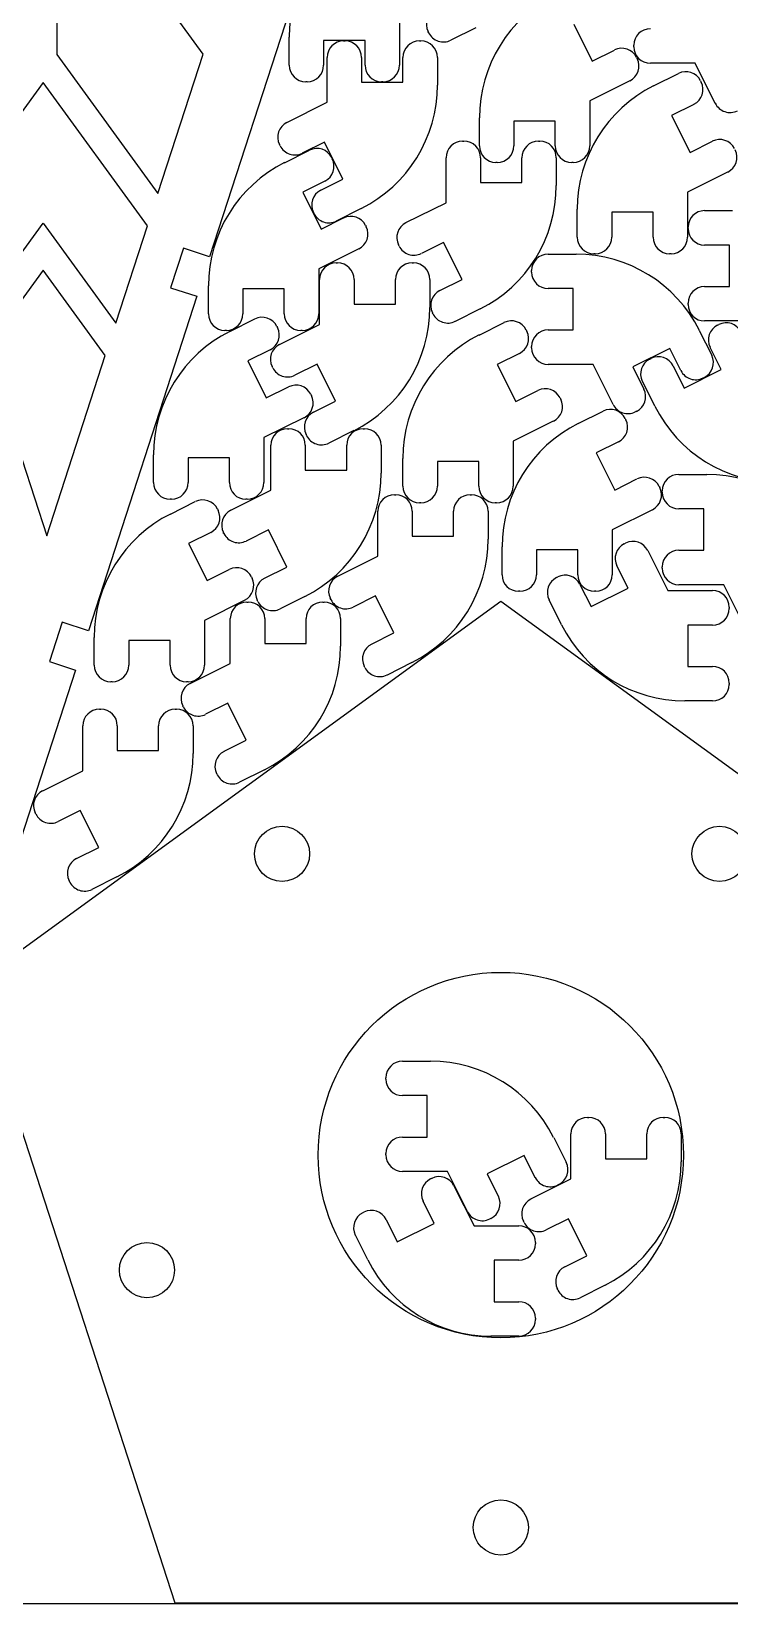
# Model space of a CAD drawing. Extents: x 0 to 580, y 0 to 430.
# Drawn here: x 444.2 to 494.8, y 0 to 114 of the extents above; entities that cross this region are included whole.
import ezdxf

# ---------------------------------------------------------------- set-up
doc = ezdxf.new("R2010")
doc.units = 0
doc.header["$MEASUREMENT"] = 0

msp = doc.modelspace()

# ---------------------------------------------------------------- linework, layer by layer
for p, q in [((446.03, 124.01), (446.03, 112.33)), ((456.63, 112.34), (448.15, 124.01)), ((464.99, 121.9), (457.11, 97.65)), ((470.88, 114.81), (470.88, 111.55)), ((476.41, 114.26), (474.61, 113.36)), ((483.52, 114.53), (484.86, 111.84)), ((462.88, 111.55), (462.88, 113.57)), ((468.38, 113.35), (465.38, 113.35)), ((465.38, 113.35), (465.38, 111.55)), ((466.83, 113.31), (466.93, 113.31)), ((468.38, 111.55), (468.38, 113.35)), ((472.33, 113.31), (472.43, 113.31)), ((473, 113.9), (472.95, 113.99)), ((487.88, 112.89), (487.88, 112.99)), ((446.03, 112.33), (453.35, 102.25)), ((453.35, 102.25), (456.63, 112.34)), ((465.63, 108.86), (465.63, 112.11)), ((468.13, 112.11), (468.13, 110.31)), ((471.13, 110.31), (471.13, 112.11)), ((473.63, 112.11), (473.63, 110.1)), ((484.86, 111.84), (486.47, 112.65)), ((488.08, 112.11), (488.12, 112.02)), ((492.34, 111.69), (489.08, 111.69)), ((489.31, 110.05), (491.12, 110.95)), ((493.79, 108.78), (492.34, 111.69)), ((445.03, 110.3), (437.83, 100.39)), ((452.59, 99.9), (445.03, 110.3)), ((464.18, 110.35), (464.08, 110.35)), ((468.13, 110.31), (471.13, 110.31)), ((469.68, 110.35), (469.58, 110.35)), ((487.59, 110.41), (484.68, 108.96)), ((492.73, 110.41), (492.77, 110.32)), ((462.71, 107.4), (465.63, 108.86)), ((484.68, 108.96), (484.68, 105.7)), ((492.23, 108.71), (490.62, 107.91)), ((476.68, 105.7), (476.68, 107.72)), ((482.18, 107.5), (479.18, 107.5)), ((479.18, 107.5), (479.18, 105.7)), ((482.18, 105.7), (482.18, 107.5)), ((490.62, 107.91), (491.97, 105.22)), ((475.46, 106.04), (475.56, 106.04)), ((480.96, 106.04), (481.06, 106.04)), ((491.97, 105.22), (493.58, 106.03)), ((462.22, 105.7), (462.18, 105.79)), ((462.55, 104.48), (464.35, 105.39)), ((465.44, 105.97), (463.83, 105.17)), ((466.78, 103.29), (465.44, 105.97)), ((465.96, 104.85), (466.01, 104.76)), ((474.26, 101.58), (474.26, 104.84)), ((476.76, 104.84), (476.76, 103.04)), ((477.98, 104.5), (477.88, 104.5)), ((479.76, 103.04), (479.76, 104.84)), ((482.26, 104.84), (482.26, 102.82)), ((483.48, 104.5), (483.38, 104.5)), ((494.69, 103.79), (491.78, 102.34)), ((465.47, 103.15), (463.86, 102.35)), ((465.17, 102.48), (466.78, 103.29)), ((476.76, 103.04), (479.76, 103.04)), ((463.86, 102.35), (465.2, 99.66)), ((471.35, 100.13), (474.26, 101.58)), ((491.78, 102.34), (491.78, 99.08)), ((464.68, 100.78), (464.64, 100.87)), ((465.2, 99.66), (466.81, 100.47)), ((468.1, 101.15), (466.29, 100.25)), ((483.78, 99.08), (483.78, 101.1)), ((489.28, 100.88), (486.28, 100.88)), ((486.28, 100.88), (486.28, 99.08)), ((489.28, 99.08), (489.28, 100.88)), ((493.02, 101), (495.04, 101)), ((440.12, 93.34), (445.03, 100.1)), ((445.03, 100.1), (450.3, 92.85)), ((450.3, 92.85), (452.59, 99.9)), ((468.42, 99.93), (468.47, 99.84)), ((491.82, 99.7), (491.82, 99.8)), ((455.21, 98.27), (454.28, 95.41)), ((457.11, 97.65), (455.21, 98.27)), ((467.93, 98.23), (465.02, 96.78)), ((470.86, 98.43), (470.81, 98.52)), ((474.08, 98.7), (472.47, 97.89)), ((475.42, 96.01), (474.08, 98.7)), ((494.82, 98.5), (493.02, 98.5)), ((494.82, 95.5), (494.82, 98.5)), ((466.29, 97.21), (466.39, 97.21)), ((471.79, 97.21), (471.89, 97.21)), ((481.67, 97.85), (483.69, 97.85)), ((485.08, 97.88), (484.98, 97.88)), ((490.58, 97.88), (490.48, 97.88)), ((445.03, 96.69), (440.88, 90.99)), ((449.53, 90.5), (445.03, 96.69)), ((465.02, 96.78), (465.02, 93.52)), ((465.09, 92.75), (465.09, 96.01)), ((467.59, 96.01), (467.59, 94.21)), ((470.59, 94.21), (470.59, 96.01)), ((473.09, 96.01), (473.09, 93.99)), ((473.81, 95.21), (475.42, 96.01)), ((480.47, 96.55), (480.47, 96.65)), ((456.19, 94.8), (448.31, 70.54)), ((454.28, 95.41), (456.19, 94.8)), ((457.02, 93.52), (457.02, 95.54)), ((462.52, 95.32), (459.52, 95.32)), ((459.52, 95.32), (459.52, 93.52)), ((462.52, 93.52), (462.52, 95.32)), ((483.47, 95.35), (481.67, 95.35)), ((483.47, 92.35), (483.47, 95.35)), ((493.02, 95.5), (494.82, 95.5)), ((467.59, 94.21), (470.59, 94.21)), ((473.32, 93.51), (473.27, 93.6)), ((476.73, 93.87), (474.93, 92.97)), ((491.82, 94.2), (491.82, 94.3)), ((458.57, 92.24), (460.38, 93.15)), ((461.99, 92.61), (462.03, 92.52)), ((462.18, 91.3), (465.09, 92.75)), ((476.66, 91.98), (478.47, 92.89)), ((480.08, 92.35), (480.12, 92.26)), ((481.67, 92.35), (483.47, 92.35)), ((496.27, 93), (493.02, 93)), ((493.96, 92.7), (494.05, 92.74)), ((458.32, 92.32), (458.22, 92.32)), ((463.82, 92.32), (463.72, 92.32)), ((492.63, 92.32), (493.54, 90.52)), ((440.88, 90.99), (445.29, 77.43)), ((445.29, 77.43), (449.53, 90.5)), ((461.49, 90.91), (459.88, 90.11)), ((459.88, 90.11), (461.22, 87.42)), ((479.59, 90.65), (477.98, 89.85)), ((480.47, 91.05), (480.47, 91.15)), ((490.5, 91.01), (487.81, 89.67)), ((489.04, 90.24), (489.13, 90.29)), ((491.3, 89.4), (490.5, 91.01)), ((494.22, 89.48), (493.42, 91.09)), ((461.69, 89.6), (461.64, 89.69)), ((464.91, 89.87), (463.3, 89.06)), ((466.25, 87.18), (464.91, 89.87)), ((477.98, 89.85), (479.32, 87.16)), ((484.93, 89.85), (481.67, 89.85)), ((486.38, 86.94), (484.93, 89.85)), ((487.81, 89.67), (488.62, 88.06)), ((490.74, 89.75), (491.54, 88.14)), ((491.54, 88.14), (494.22, 89.48)), ((461.22, 87.42), (462.83, 88.23)), ((479.32, 87.16), (480.93, 87.97)), ((489.4, 86.83), (488.5, 88.63)), ((493, 88.91), (492.91, 88.86)), ((464.44, 87.69), (464.49, 87.6)), ((464.64, 86.38), (466.25, 87.18)), ((482.54, 87.43), (482.58, 87.34)), ((463.95, 85.99), (461.04, 84.54)), ((482.04, 85.73), (479.13, 84.28)), ((483.85, 85.56), (485.65, 86.47)), ((487.26, 85.93), (487.31, 85.84)), ((488.08, 86.45), (487.99, 86.41)), ((461.04, 84.54), (461.04, 81.28)), ((462.75, 85.19), (462.85, 85.19)), ((464.15, 84.68), (464.1, 84.77)), ((467.56, 85.05), (465.76, 84.14)), ((468.25, 85.19), (468.35, 85.19)), ((453.04, 81.28), (453.04, 83.3)), ((461.55, 80.73), (461.55, 83.99)), ((464.05, 83.99), (464.05, 82.19)), ((467.05, 82.19), (467.05, 83.99)), ((469.55, 83.99), (469.55, 81.97)), ((479.13, 84.28), (479.13, 81.02)), ((486.77, 84.23), (485.16, 83.43)), ((485.16, 83.43), (486.5, 80.74)), ((458.54, 83.08), (455.54, 83.08)), ((455.54, 83.08), (455.54, 81.28)), ((458.54, 81.28), (458.54, 83.08)), ((464.05, 82.19), (467.05, 82.19)), ((471.13, 81.02), (471.13, 83.04)), ((476.63, 82.82), (473.63, 82.82)), ((473.63, 82.82), (473.63, 81.02)), ((476.63, 81.02), (476.63, 82.82)), ((486.5, 80.74), (488.11, 81.55)), ((489.72, 81.01), (489.77, 80.92)), ((491.15, 81.88), (493.17, 81.88)), ((454.34, 80.08), (454.24, 80.08)), ((454.27, 79), (456.07, 79.9)), ((458.64, 79.28), (461.55, 80.73)), ((459.84, 80.08), (459.74, 80.08)), ((470.51, 80.4), (470.61, 80.4)), ((472.43, 79.82), (472.33, 79.82)), ((476.01, 80.4), (476.11, 80.4)), ((477.93, 79.82), (477.83, 79.82)), ((489.95, 80.58), (489.95, 80.68)), ((457.68, 79.37), (457.73, 79.28)), ((469.31, 75.95), (469.31, 79.2)), ((471.81, 79.2), (471.81, 77.4)), ((474.81, 77.4), (474.81, 79.2)), ((477.31, 79.2), (477.31, 77.18)), ((489.23, 79.31), (486.32, 77.86)), ((492.95, 79.38), (491.15, 79.38)), ((492.95, 76.38), (492.95, 79.38)), ((457.19, 77.67), (455.58, 76.86)), ((458.15, 77.58), (458.1, 77.67)), ((461.37, 77.85), (459.76, 77.04)), ((462.71, 75.16), (461.37, 77.85)), ((486.32, 77.86), (486.32, 74.6)), ((455.58, 76.86), (456.92, 74.18)), ((471.81, 77.4), (474.81, 77.4)), ((478.32, 74.6), (478.32, 76.62)), ((483.82, 76.4), (480.82, 76.4)), ((480.82, 76.4), (480.82, 74.6)), ((483.82, 74.6), (483.82, 76.4)), ((487.19, 76.85), (487.28, 76.9)), ((491.15, 76.38), (492.95, 76.38)), ((466.4, 74.49), (469.31, 75.95)), ((487.46, 73.63), (486.65, 75.24)), ((488.89, 76.36), (490.35, 73.45)), ((456.92, 74.18), (458.53, 74.98)), ((460.14, 74.45), (460.19, 74.36)), ((461.1, 74.36), (462.71, 75.16)), ((482.27, 74.39), (482.36, 74.44)), ((489.95, 75.08), (489.95, 75.18)), ((464.02, 73.03), (462.22, 72.12)), ((469.13, 73.06), (467.52, 72.25)), ((470.47, 70.38), (469.13, 73.06)), ((479.62, 73.4), (479.52, 73.4)), ((483.97, 73.9), (484.78, 72.29)), ((484.78, 72.29), (487.46, 73.63)), ((485.12, 73.4), (485.02, 73.4)), ((490.35, 73.45), (493.6, 73.45)), ((494.4, 73.88), (491.15, 73.88)), ((495.86, 70.97), (494.4, 73.88)), ((440.03, 44.93), (478.23, 72.69)), ((459.65, 72.75), (456.74, 71.29)), ((459.81, 72.62), (459.91, 72.62)), ((460.61, 72.66), (460.56, 72.75)), ((465.31, 72.62), (465.41, 72.62)), ((465.91, 72.79), (465.86, 72.88)), ((478.23, 72.69), (516.44, 44.93)), ((482.64, 70.98), (481.73, 72.78)), ((494.8, 72.25), (494.8, 72.15)), ((446.4, 71.16), (445.48, 68.31)), ((448.31, 70.54), (446.4, 71.16)), ((456.74, 71.29), (456.74, 68.04)), ((458.61, 68.17), (458.61, 71.42)), ((461.11, 71.42), (461.11, 69.62)), ((464.11, 69.62), (464.11, 71.42)), ((466.61, 71.42), (466.61, 69.41)), ((493.6, 70.95), (491.8, 70.95)), ((491.8, 70.95), (491.8, 67.95)), ((448.74, 68.04), (448.74, 70.06)), ((454.24, 69.84), (451.24, 69.84)), ((451.24, 69.84), (451.24, 68.04)), ((454.24, 68.04), (454.24, 69.84)), ((461.11, 69.62), (464.11, 69.62)), ((468.86, 69.57), (470.47, 70.38)), ((447.38, 67.69), (439.5, 43.44)), ((445.48, 68.31), (447.38, 67.69)), ((455.7, 66.71), (458.61, 68.17)), ((468.37, 67.87), (468.32, 67.96)), ((471.78, 68.24), (469.98, 67.33)), ((491.8, 67.95), (493.6, 67.95)), ((450.04, 66.84), (449.94, 66.84)), ((455.54, 66.84), (455.44, 66.84)), ((494.8, 66.75), (494.8, 66.65)), ((455.21, 65.02), (455.16, 65.1)), ((458.43, 65.28), (456.82, 64.48)), ((459.77, 62.6), (458.43, 65.28)), ((493.6, 65.45), (491.58, 65.45)), ((449.11, 64.85), (449.21, 64.85)), ((454.61, 64.85), (454.71, 64.85)), ((447.91, 60.39), (447.91, 63.65)), ((450.41, 63.65), (450.41, 61.85)), ((453.41, 61.85), (453.41, 63.65)), ((455.91, 63.65), (455.91, 61.63)), ((450.41, 61.85), (453.41, 61.85)), ((458.16, 61.8), (459.77, 62.6)), ((461.08, 60.46), (459.28, 59.56)), ((445, 58.94), (447.91, 60.39)), ((457.67, 60.1), (457.62, 60.19)), ((444.5, 57.24), (444.46, 57.33)), ((447.72, 57.51), (446.11, 56.7)), ((449.06, 54.82), (447.72, 57.51)), ((447.45, 54.02), (449.06, 54.82)), ((450.38, 52.69), (448.57, 51.78)), ((446.96, 52.32), (446.92, 52.41)), ((454.62, 0.02), (440.03, 44.93)), ((471.1, 39.33), (473.12, 39.33)), ((469.9, 38.03), (469.9, 38.13)), ((472.9, 36.83), (471.1, 36.83)), ((472.9, 33.83), (472.9, 36.83)), ((484.52, 35.25), (484.62, 35.25)), ((490.02, 35.25), (490.12, 35.25)), ((471.1, 33.83), (472.9, 33.83)), ((482.07, 33.8), (482.97, 32)), ((483.32, 30.79), (483.32, 34.05)), ((485.82, 34.05), (485.82, 32.25)), ((488.82, 32.25), (488.82, 34.05)), ((491.32, 34.05), (491.32, 32.03)), ((469.9, 32.53), (469.9, 32.63)), ((479.93, 32.49), (477.25, 31.15)), ((480.73, 30.88), (479.93, 32.49)), ((485.82, 32.25), (488.82, 32.25)), ((474.36, 31.33), (471.1, 31.33)), ((473.13, 30.79), (473.22, 30.84)), ((475.81, 28.42), (474.36, 31.33)), ((477.25, 31.15), (478.05, 29.54)), ((480.41, 29.34), (483.32, 30.79)), ((474.83, 30.3), (476.29, 27.39)), ((482.43, 30.39), (482.34, 30.34)), ((473.4, 27.57), (472.6, 29.18)), ((468.21, 28.33), (468.3, 28.38)), ((469.91, 27.84), (470.72, 26.23)), ((470.72, 26.23), (473.4, 27.57)), ((476.29, 27.39), (479.54, 27.39)), ((477.51, 27.93), (477.42, 27.88)), ((479.92, 27.64), (479.88, 27.73)), ((483.14, 27.9), (481.53, 27.1)), ((484.48, 25.22), (483.14, 27.9)), ((468.58, 24.92), (467.68, 26.72)), ((480.74, 26.19), (480.74, 26.09)), ((482.87, 24.42), (484.48, 25.22)), ((479.54, 24.89), (477.74, 24.89)), ((477.74, 24.89), (477.74, 21.89)), ((482.38, 22.72), (482.33, 22.81)), ((485.8, 23.08), (483.99, 22.18)), ((477.74, 21.89), (479.54, 21.89)), ((480.74, 20.69), (480.74, 20.59)), ((479.54, 19.39), (477.52, 19.39)), ((0, 0), (580, 0)), ((501.85, 0.02), (454.62, 0.02))]:
    msp.add_line(p, q)
for centre, radius in [((462.36, 54.36), 2), ((494.1, 54.36), 2), ((478.23, 32.52), 13.25), ((452.56, 24.18), 2), ((478.23, 5.52), 2)]:
    msp.add_circle(centre, radius)
for centre, radius, start, end in [((472.88, 113.57), 10, 116.56, 180), ((486.68, 107.72), 10, 116.56, 180), ((474.03, 114.52), 1.2, 116.56, 206.56), ((489.08, 112.99), 1.2, 90, 180), ((466.83, 112.11), 1.2, 90, 180), ((466.93, 112.11), 1.2, 0, 90), ((472.33, 112.11), 1.2, 90, 180), ((472.43, 112.11), 1.2, 0, 90), ((474.07, 114.43), 1.2, 206.56, 296.56), ((489.08, 112.89), 1.2, 180, 270), ((487.01, 111.58), 1.2, 26.56, 116.56), ((487.05, 111.49), 1.2, 296.56, 26.56), ((464.08, 111.55), 1.2, 180, 270), ((464.18, 111.55), 1.2, 270, 360), ((469.58, 111.55), 1.2, 180, 270), ((469.68, 111.55), 1.2, 270, 360), ((491.65, 109.88), 1.2, 26.56, 116.56), ((463.63, 110.1), 10, 296.56, 0), ((493.78, 101.1), 10, 116.56, 180), ((491.7, 109.79), 1.2, 296.56, 26.56), ((494.86, 109.32), 1.2, 206.56, 296.56), ((463.25, 106.33), 1.2, 116.56, 206.56), ((475.46, 104.84), 1.2, 90, 180), ((475.56, 104.84), 1.2, 0, 90), ((480.96, 104.84), 1.2, 90, 180), ((481.06, 104.84), 1.2, 0, 90), ((494.11, 104.96), 1.2, 26.56, 116.56), ((463.3, 106.24), 1.2, 206.56, 296.56), ((464.89, 104.31), 1.2, 26.56, 116.56), ((477.88, 105.7), 1.2, 180, 270), ((477.98, 105.7), 1.2, 270, 360), ((483.38, 105.7), 1.2, 180, 270), ((483.48, 105.7), 1.2, 270, 360), ((494.16, 104.87), 1.2, 296.56, 26.56), ((467.02, 95.54), 10, 116.56, 180), ((464.93, 104.22), 1.2, 296.56, 26.56), ((472.26, 102.82), 10, 296.56, 0), ((465.71, 101.41), 1.2, 116.56, 206.56), ((465.76, 101.32), 1.2, 206.56, 296.56), ((467.35, 99.39), 1.2, 26.56, 116.56), ((493.02, 99.8), 1.2, 90, 180), ((467.39, 99.3), 1.2, 296.56, 26.56), ((471.89, 99.05), 1.2, 116.56, 206.56), ((493.02, 99.7), 1.2, 180, 270), ((471.93, 98.97), 1.2, 206.56, 296.56), ((484.98, 99.08), 1.2, 180, 270), ((485.08, 99.08), 1.2, 270, 360), ((490.48, 99.08), 1.2, 180, 270), ((490.58, 99.08), 1.2, 270, 360), ((466.29, 96.01), 1.2, 90, 180), ((466.39, 96.01), 1.2, 0, 90), ((471.79, 96.01), 1.2, 90, 180), ((471.89, 96.01), 1.2, 0, 90), ((481.67, 96.65), 1.2, 90, 180), ((483.69, 87.85), 10, 26.56, 90), ((481.67, 96.55), 1.2, 180, 270), ((474.35, 94.14), 1.2, 116.56, 206.56), ((493.02, 94.3), 1.2, 90, 180), ((458.22, 93.52), 1.2, 180, 270), ((458.32, 93.52), 1.2, 270, 360), ((463.72, 93.52), 1.2, 180, 270), ((463.82, 93.52), 1.2, 270, 360), ((463.09, 93.99), 10, 296.56, 0), ((474.39, 94.05), 1.2, 206.56, 296.56), ((493.02, 94.2), 1.2, 180, 270), ((460.91, 92.07), 1.2, 26.56, 116.56), ((460.96, 91.98), 1.2, 296.56, 26.56), ((479, 91.81), 1.2, 26.56, 116.56), ((481.67, 91.15), 1.2, 90, 180), ((494.49, 91.63), 1.2, 116.56, 206.56), ((494.58, 91.67), 1.2, 26.56, 116.56), ((463.04, 83.3), 10, 116.56, 180), ((462.72, 90.23), 1.2, 116.56, 206.56), ((481.13, 83.04), 10, 116.56, 180), ((479.05, 91.72), 1.2, 296.56, 26.56), ((481.67, 91.05), 1.2, 180, 270), ((489.57, 89.17), 1.2, 116.56, 206.56), ((489.66, 89.21), 1.2, 26.56, 116.56), ((492.46, 89.98), 1.2, 296.56, 26.56), ((462.76, 90.14), 1.2, 206.56, 296.56), ((492.37, 89.94), 1.2, 206.56, 296.56), ((463.37, 87.15), 1.2, 26.56, 116.56), ((481.46, 86.89), 1.2, 26.56, 116.56), ((487.54, 87.52), 1.2, 296.56, 26.56), ((463.42, 87.06), 1.2, 296.56, 26.56), ((481.51, 86.8), 1.2, 296.56, 26.56), ((487.45, 87.48), 1.2, 206.56, 296.56), ((498.35, 91.3), 10, 206.56, 270), ((465.18, 85.31), 1.2, 116.56, 206.56), ((488.32, 76.62), 10, 116.56, 180), ((486.19, 85.39), 1.2, 26.56, 116.56), ((486.23, 85.3), 1.2, 296.56, 26.56), ((462.75, 83.99), 1.2, 90, 180), ((462.85, 83.99), 1.2, 0, 90), ((465.22, 85.22), 1.2, 206.56, 296.56), ((468.25, 83.99), 1.2, 90, 180), ((468.35, 83.99), 1.2, 0, 90), ((454.24, 81.28), 1.2, 180, 270), ((454.34, 81.28), 1.2, 270, 360), ((459.74, 81.28), 1.2, 180, 270), ((459.84, 81.28), 1.2, 270, 360), ((459.55, 81.97), 10, 296.56, 0), ((472.33, 81.02), 1.2, 180, 270), ((472.43, 81.02), 1.2, 270, 360), ((477.83, 81.02), 1.2, 180, 270), ((477.93, 81.02), 1.2, 270, 360), ((488.65, 80.47), 1.2, 26.56, 116.56), ((491.15, 80.68), 1.2, 90, 180), ((493.17, 71.88), 10, 26.56, 90), ((456.61, 78.83), 1.2, 26.56, 116.56), ((470.51, 79.2), 1.2, 90, 180), ((470.61, 79.2), 1.2, 0, 90), ((476.01, 79.2), 1.2, 90, 180), ((476.11, 79.2), 1.2, 0, 90), ((488.69, 80.39), 1.2, 296.56, 26.56), ((491.15, 80.58), 1.2, 180, 270), ((458.74, 70.06), 10, 116.56, 180), ((456.65, 78.74), 1.2, 296.56, 26.56), ((459.18, 78.2), 1.2, 116.56, 206.56), ((459.22, 78.12), 1.2, 206.56, 296.56), ((467.31, 77.18), 10, 296.56, 0), ((487.73, 75.78), 1.2, 116.56, 206.56), ((487.82, 75.82), 1.2, 26.56, 116.56), ((491.15, 75.18), 1.2, 90, 180), ((459.07, 73.91), 1.2, 26.56, 116.56), ((459.11, 73.82), 1.2, 296.56, 26.56), ((461.64, 73.29), 1.2, 116.56, 206.56), ((466.94, 73.42), 1.2, 116.56, 206.56), ((479.52, 74.6), 1.2, 180, 270), ((479.62, 74.6), 1.2, 270, 360), ((482.81, 73.32), 1.2, 116.56, 206.56), ((482.9, 73.37), 1.2, 26.56, 116.56), ((485.02, 74.6), 1.2, 180, 270), ((485.12, 74.6), 1.2, 270, 360), ((491.15, 75.08), 1.2, 180, 270), ((493.6, 72.25), 1.2, 0, 90), ((459.81, 71.42), 1.2, 90, 180), ((459.91, 71.42), 1.2, 0, 90), ((461.68, 73.2), 1.2, 206.56, 296.56), ((465.31, 71.42), 1.2, 90, 180), ((465.41, 71.42), 1.2, 0, 90), ((466.98, 73.33), 1.2, 206.56, 296.56), ((493.6, 72.15), 1.2, 270, 360), ((491.58, 75.45), 10, 206.56, 270), ((469.4, 68.5), 1.2, 116.56, 206.56), ((456.61, 69.41), 10, 296.56, 0), ((449.94, 68.04), 1.2, 180, 270), ((450.04, 68.04), 1.2, 270, 360), ((455.44, 68.04), 1.2, 180, 270), ((455.54, 68.04), 1.2, 270, 360), ((469.44, 68.41), 1.2, 206.56, 296.56), ((493.6, 66.75), 1.2, 0, 90), ((456.23, 65.64), 1.2, 116.56, 206.56), ((493.6, 66.65), 1.2, 270, 360), ((456.28, 65.55), 1.2, 206.56, 296.56), ((449.11, 63.65), 1.2, 90, 180), ((449.21, 63.65), 1.2, 0, 90), ((454.61, 63.65), 1.2, 90, 180), ((454.71, 63.65), 1.2, 0, 90), ((445.91, 61.63), 10, 296.56, 0), ((458.69, 60.72), 1.2, 116.56, 206.56), ((458.74, 60.63), 1.2, 206.56, 296.56), ((445.53, 57.87), 1.2, 116.56, 206.56), ((445.58, 57.78), 1.2, 206.56, 296.56), ((447.99, 52.95), 1.2, 116.56, 206.56), ((448.04, 52.86), 1.2, 206.56, 296.56), ((471.1, 38.13), 1.2, 90, 180), ((473.12, 29.33), 10, 26.56, 90), ((471.1, 38.03), 1.2, 180, 270), ((484.52, 34.05), 1.2, 90, 180), ((484.62, 34.05), 1.2, 0, 90), ((490.02, 34.05), 1.2, 90, 180), ((490.12, 34.05), 1.2, 0, 90), ((471.1, 32.63), 1.2, 90, 180), ((471.1, 32.53), 1.2, 180, 270), ((481.9, 31.46), 1.2, 296.56, 26.56), ((481.32, 32.03), 10, 296.56, 0), ((473.67, 29.72), 1.2, 116.56, 206.56), ((473.76, 29.76), 1.2, 26.56, 116.56), ((481.81, 31.42), 1.2, 206.56, 296.56), ((468.84, 27.31), 1.2, 26.56, 116.56), ((476.98, 29), 1.2, 296.56, 26.56), ((480.95, 28.26), 1.2, 116.56, 206.56), ((468.75, 27.26), 1.2, 116.56, 206.56), ((476.89, 28.96), 1.2, 206.56, 296.56), ((479.54, 26.19), 1.2, 0, 90), ((480.99, 28.17), 1.2, 206.56, 296.56), ((479.54, 26.09), 1.2, 270, 360), ((477.52, 29.39), 10, 206.56, 270), ((483.41, 23.34), 1.2, 116.56, 206.56), ((479.54, 20.69), 1.2, 0, 90), ((483.45, 23.25), 1.2, 206.56, 296.56), ((479.54, 20.59), 1.2, 270, 360)]:
    msp.add_arc(centre, radius, start, end)

doc.saveas('drawing.dxf')
